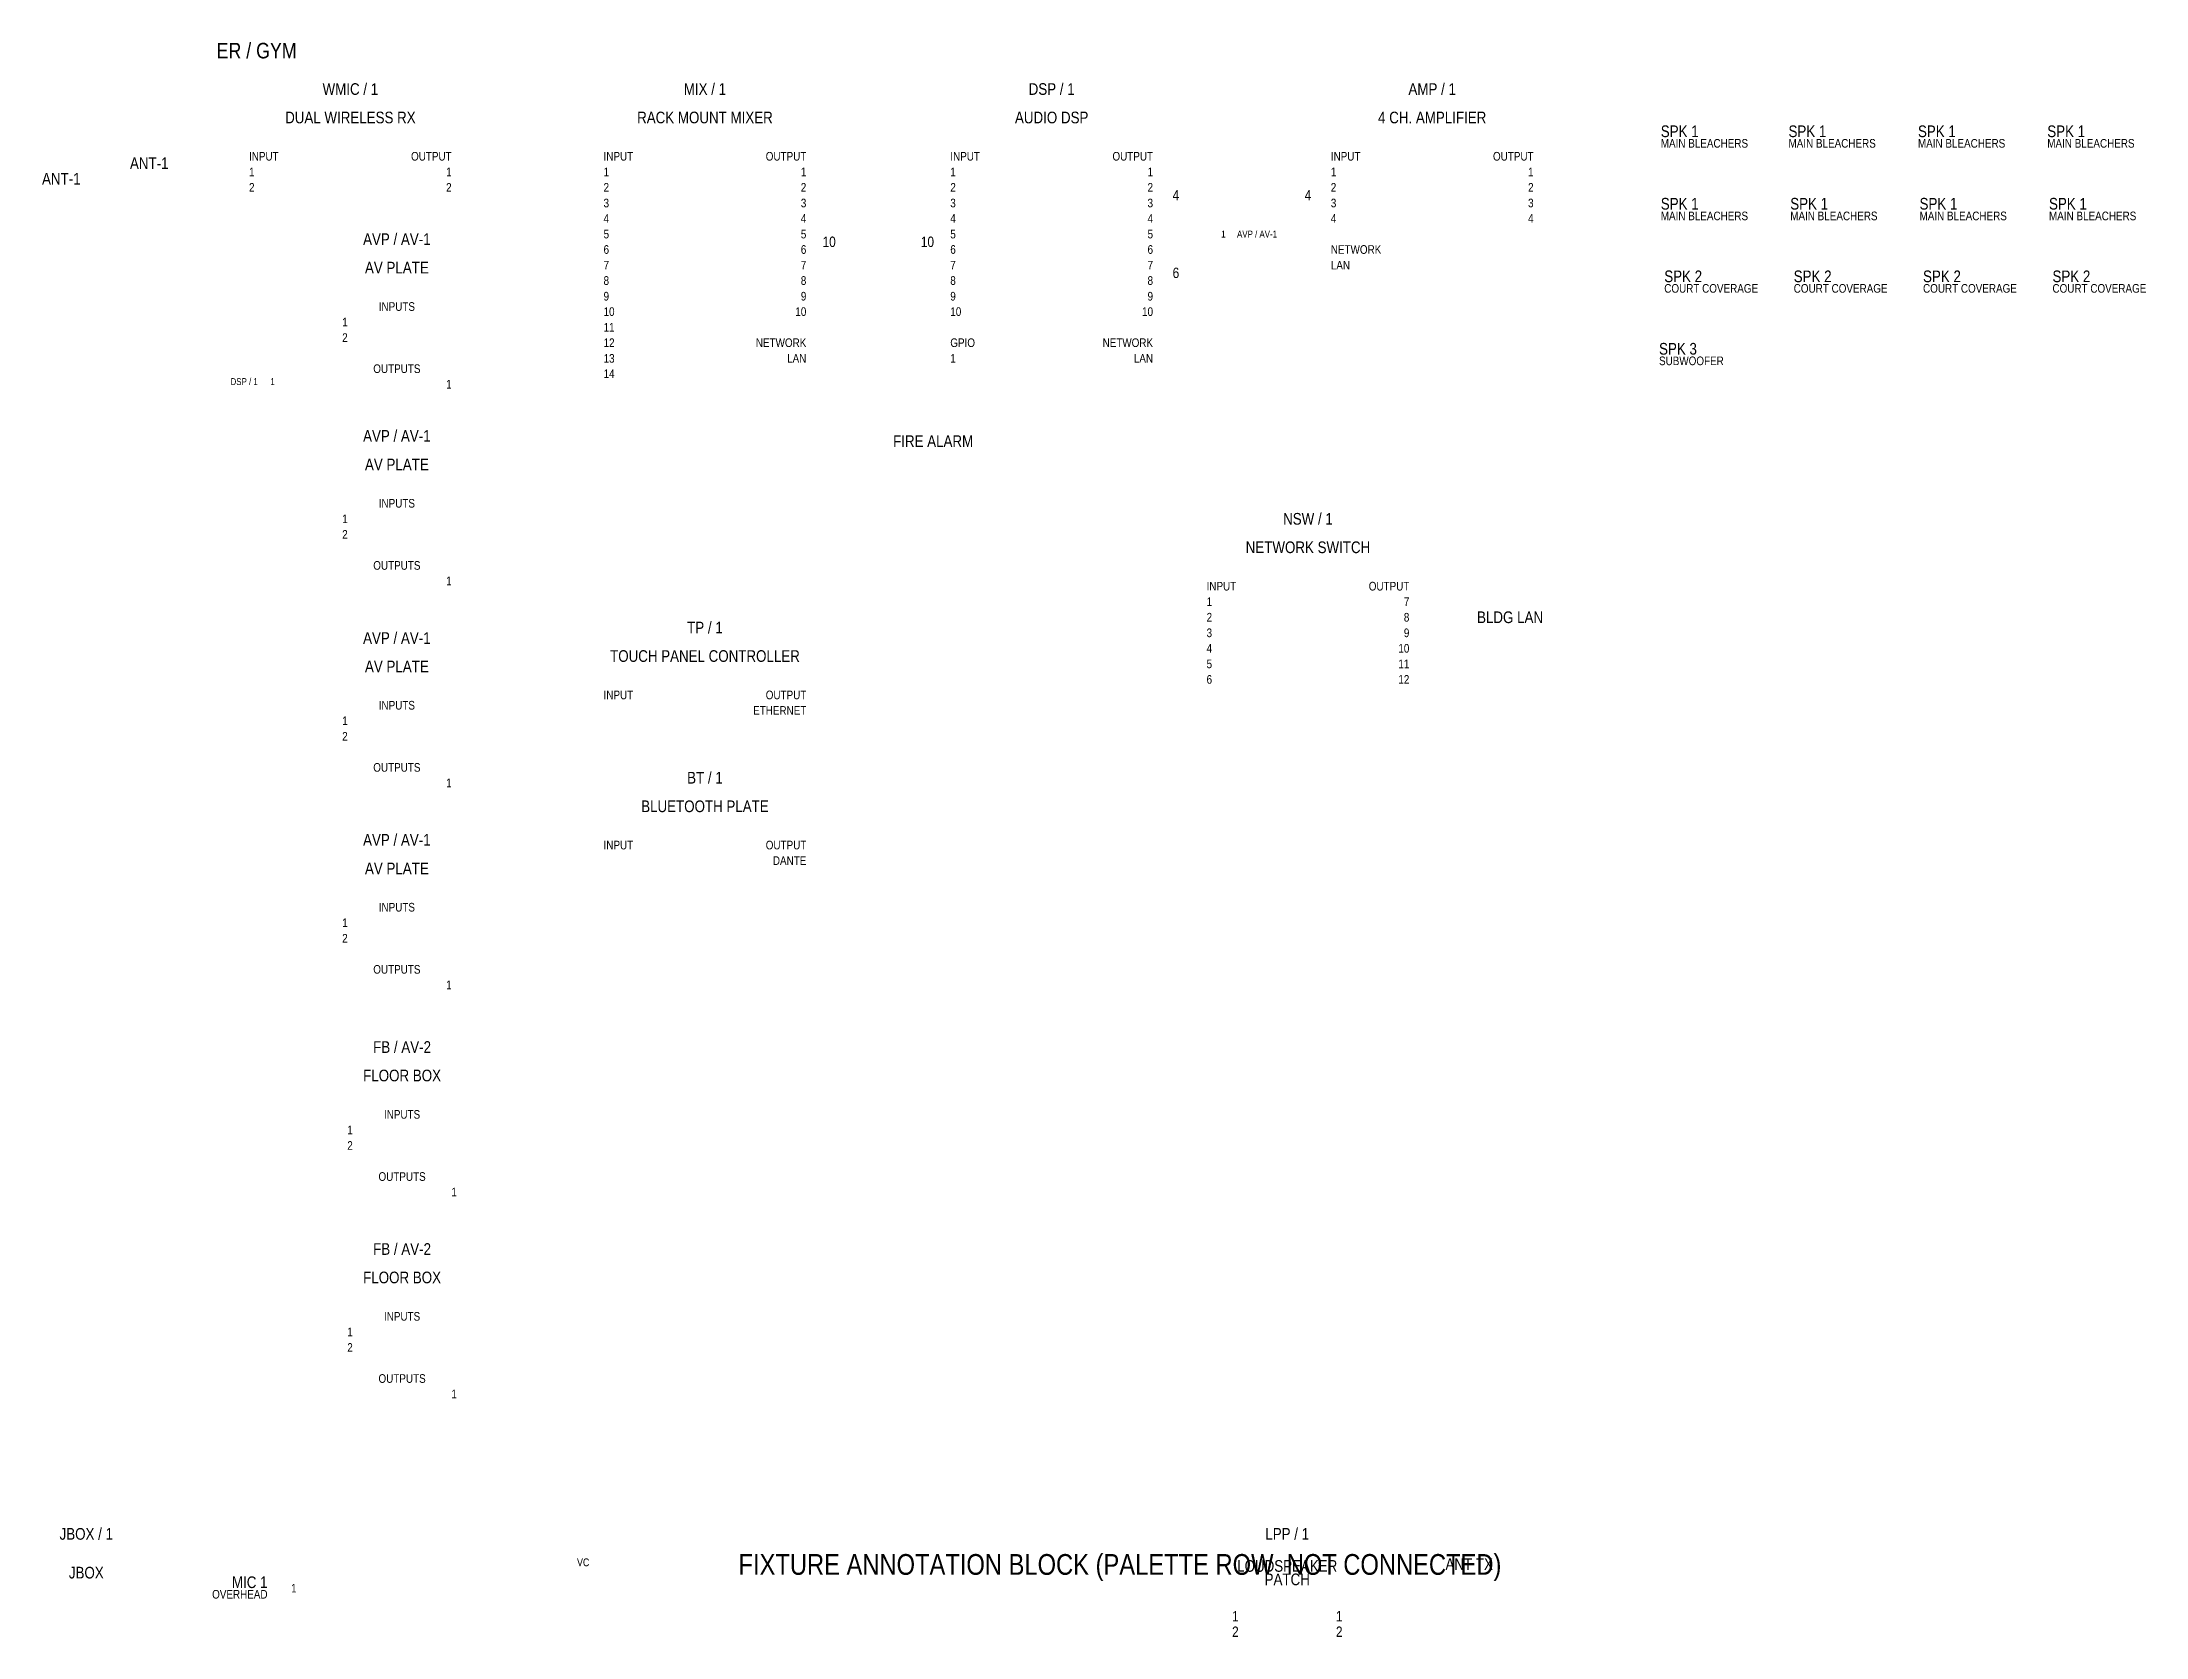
# Model space of a CAD drawing. Header units: inches. Extents: x 2.5 to 19.4, y -0.2 to 12.6.
import ezdxf
from ezdxf.enums import TextEntityAlignment as Align

# ---------------------------------------------------------------- set-up
doc = ezdxf.new("R2010")
doc.units = ezdxf.units.IN
doc.layers.get('0').update_dxf_attribs({"lineweight": 9})
doc.styles.get("Standard").update_dxf_attribs({"font": 'Arial Narrow.ttf'})

msp = doc.modelspace()

# ---------------------------------------------------------------- texts
at = {"lineweight": 9}
for s, height, p in [('ER / GYM', 0.125, (3.861, 12.438)), ('2', 0.0833, (12.035, -0.25)), ('1', 0.0833, (12.035, -0.125))]:
    msp.add_text(s, height=height, dxfattribs=at).set_placement(p, align=Align.BOTTOM_LEFT)
for s, height, p in [('WMIC / 1', 0.0938, (4.938, 12.229)), ('MIX / 1', 0.0938, (7.792, 12.229)), ('DSP / 1', 0.0938, (10.583, 12.229)), ('AMP / 1', 0.0938, (13.646, 12.229)), ('DUAL WIRELESS RX', 0.09375, (4.938, 12)), ('RACK MOUNT MIXER', 0.09375, (7.792, 12)), ('AUDIO DSP', 0.0938, (10.583, 12)), ('4 CH. AMPLIFIER', 0.09375, (13.646, 12)), ('ANT-1', 0.0938, (2.611, 11.507)), ('ANT-1', 0.0938, (3.319, 11.632)), ('4', 0.0833, (11.583, 11.375)), ('4', 0.0833, (12.646, 11.375)), ('AVP / AV-1', 0.0938, (5.312, 11.021)), ('10', 0.0833, (8.792, 11)), ('10', 0.0833, (9.583, 11)), ('1', 0.0556, (11.965, 11.062)), ('AVP / AV-1', 0.0556, (12.236, 11.062)), ('AV PLATE', 0.0938, (5.312, 10.792)), ('6', 0.0833, (11.583, 10.75)), ('INPUTS', 0.0694, (5.312, 10.479)), ('OUTPUTS', 0.0694, (5.312, 9.979)), ('DSP / 1', 0.0556, (4.083, 9.875)), ('1', 0.0556, (4.312, 9.875)), ('AVP / AV-1', 0.0938, (5.312, 9.438)), ('AV PLATE', 0.0938, (5.312, 9.208)), ('INPUTS', 0.0694, (5.312, 8.896)), ('NSW / 1', 0.0938, (12.646, 8.771)), ('NETWORK SWITCH', 0.09375, (12.646, 8.542)), ('OUTPUTS', 0.0694, (5.312, 8.396)), ('AVP / AV-1', 0.0938, (5.312, 7.812)), ('TP / 1', 0.0938, (7.792, 7.896)), ('AV PLATE', 0.0938, (5.312, 7.583)), ('TOUCH PANEL CONTROLLER', 0.09375, (7.792, 7.667)), ('INPUTS', 0.0694, (5.312, 7.271)), ('OUTPUTS', 0.0694, (5.312, 6.771)), ('BT / 1', 0.0938, (7.792, 6.688)), ('BLUETOOTH PLATE', 0.09375, (7.792, 6.458)), ('AVP / AV-1', 0.0938, (5.312, 6.188)), ('AV PLATE', 0.0938, (5.312, 5.958)), ('INPUTS', 0.0694, (5.312, 5.646)), ('OUTPUTS', 0.0694, (5.312, 5.146)), ('FB / AV-2', 0.0938, (5.354, 4.521)), ('FLOOR BOX', 0.0938, (5.354, 4.292)), ('INPUTS', 0.0694, (5.354, 3.979)), ('OUTPUTS', 0.0694, (5.354, 3.479)), ('FB / AV-2', 0.0938, (5.354, 2.896)), ('FLOOR BOX', 0.0938, (5.354, 2.667)), ('INPUTS', 0.0694, (5.354, 2.354)), ('OUTPUTS', 0.0694, (5.354, 1.854)), ('JBOX / 1', 0.0938, (2.812, 0.604)), ('LPP / 1', 0.0938, (12.479, 0.604)), ('JBOX', 0.0938, (2.812, 0.292)), ('VC', 0.0625, (6.812, 0.375)), ('LOUDSPEAKER', 0.09375, (12.479, 0.346)), ('ANT TX', 0.0938, (13.944, 0.361)), ('1', 0.0694, (4.483, 0.167)), ('PATCH', 0.0938, (12.479, 0.238))]:
    msp.add_text(s, height=height, dxfattribs=at).set_placement(p, align=Align.MIDDLE_CENTER)
for s, height, p in [('SPK 1', 0.0938, (15.486, 11.889)), ('SPK 1', 0.0938, (16.514, 11.889)), ('SPK 1', 0.0938, (17.556, 11.889)), ('SPK 1', 0.0938, (18.597, 11.889)), ('INPUT', 0.0694, (4.122, 11.688)), ('INPUT', 0.0694, (6.976, 11.688)), ('INPUT', 0.0694, (9.767, 11.688)), ('INPUT', 0.0694, (12.83, 11.688)), ('MAIN BLEACHERS', 0.06944, (15.486, 11.792)), ('MAIN BLEACHERS', 0.06944, (16.514, 11.792)), ('MAIN BLEACHERS', 0.06944, (17.556, 11.792)), ('MAIN BLEACHERS', 0.06944, (18.597, 11.792)), ('1', 0.0694, (4.122, 11.562)), ('1', 0.0694, (6.976, 11.562)), ('1', 0.0694, (9.767, 11.562)), ('1', 0.0694, (12.83, 11.562)), ('2', 0.0694, (4.122, 11.438)), ('3', 0.0694, (6.976, 11.312)), ('2', 0.0694, (6.976, 11.438)), ('3', 0.0694, (9.767, 11.312)), ('2', 0.0694, (9.767, 11.438)), ('3', 0.0694, (12.83, 11.312)), ('2', 0.0694, (12.83, 11.438)), ('SPK 1', 0.0938, (15.486, 11.306)), ('SPK 1', 0.0938, (16.528, 11.306)), ('SPK 1', 0.0938, (17.569, 11.306)), ('SPK 1', 0.0938, (18.611, 11.306)), ('4', 0.0694, (6.976, 11.188)), ('4', 0.0694, (9.767, 11.188)), ('4', 0.0694, (12.83, 11.188)), ('MAIN BLEACHERS', 0.06944, (15.486, 11.208)), ('MAIN BLEACHERS', 0.06944, (16.528, 11.208)), ('MAIN BLEACHERS', 0.06944, (17.569, 11.208)), ('MAIN BLEACHERS', 0.06944, (18.611, 11.208)), ('5', 0.0694, (6.976, 11.062)), ('5', 0.0694, (9.767, 11.062)), ('6', 0.0694, (6.976, 10.938)), ('7', 0.0694, (6.976, 10.812)), ('6', 0.0694, (9.767, 10.938)), ('7', 0.0694, (9.767, 10.812)), ('NETWORK', 0.0694, (12.83, 10.938)), ('LAN', 0.0694, (12.83, 10.812)), ('8', 0.0694, (6.976, 10.688)), ('8', 0.0694, (9.767, 10.688)), ('SPK 2', 0.0938, (15.514, 10.722)), ('SPK 2', 0.0938, (16.556, 10.722)), ('SPK 2', 0.0938, (17.597, 10.722)), ('SPK 2', 0.0938, (18.639, 10.722)), ('9', 0.0694, (6.976, 10.562)), ('9', 0.0694, (9.767, 10.562)), ('COURT COVERAGE', 0.06944, (15.514, 10.625)), ('COURT COVERAGE', 0.06944, (16.556, 10.625)), ('COURT COVERAGE', 0.06944, (17.597, 10.625)), ('COURT COVERAGE', 0.06944, (18.639, 10.625)), ('1', 0.0694, (4.872, 10.354)), ('10', 0.0694, (6.976, 10.438)), ('11', 0.0694, (6.976, 10.312)), ('10', 0.0694, (9.767, 10.438)), ('2', 0.0694, (4.872, 10.229)), ('12', 0.0694, (6.976, 10.188)), ('GPIO', 0.0694, (9.767, 10.188)), ('SPK 3', 0.0938, (15.472, 10.139)), ('13', 0.0694, (6.976, 10.062)), ('1', 0.0694, (9.767, 10.062)), ('SUBWOOFER', 0.0694, (15.472, 10.042)), ('14', 0.0694, (6.976, 9.938)), ('2', 0.0694, (4.872, 8.646)), ('1', 0.0694, (4.872, 8.771)), ('1', 0.0694, (11.83, 8.104)), ('INPUT', 0.0694, (11.83, 8.229)), ('2', 0.0694, (11.83, 7.979)), ('BLDG LAN', 0.0938, (14.007, 7.979)), ('3', 0.0694, (11.83, 7.854)), ('4', 0.0694, (11.83, 7.729)), ('5', 0.0694, (11.83, 7.604)), ('6', 0.0694, (11.83, 7.479)), ('INPUT', 0.0694, (6.976, 7.354)), ('1', 0.0694, (4.872, 7.146)), ('2', 0.0694, (4.872, 7.021)), ('INPUT', 0.0694, (6.976, 6.146)), ('2', 0.0694, (4.872, 5.396)), ('1', 0.0694, (4.872, 5.521)), ('2', 0.0694, (4.913, 3.729)), ('1', 0.0694, (4.913, 3.854)), ('1', 0.0694, (4.913, 2.229)), ('2', 0.0694, (4.913, 2.104)), ('FIXTURE ANNOTATION BLOCK (PALETTE ROW  NOT CONNECTED)', 0.16667, (8.062, 0.358))]:
    msp.add_text(s, height=height, dxfattribs=at).set_placement(p, align=Align.MIDDLE_LEFT)
for s, height, p in [('OUTPUT', 0.0694, (5.753, 11.688)), ('OUTPUT', 0.0694, (8.608, 11.688)), ('OUTPUT', 0.0694, (11.399, 11.688)), ('OUTPUT', 0.0694, (14.462, 11.688)), ('1', 0.0694, (5.753, 11.562)), ('1', 0.0694, (8.608, 11.562)), ('1', 0.0694, (11.399, 11.562)), ('1', 0.0694, (14.462, 11.562)), ('2', 0.0694, (5.753, 11.438)), ('3', 0.0694, (8.608, 11.312)), ('2', 0.0694, (8.608, 11.438)), ('3', 0.0694, (11.399, 11.312)), ('2', 0.0694, (11.399, 11.438)), ('3', 0.0694, (14.462, 11.312)), ('2', 0.0694, (14.462, 11.438)), ('4', 0.0694, (8.608, 11.188)), ('4', 0.0694, (11.399, 11.188)), ('4', 0.0694, (14.462, 11.188)), ('5', 0.0694, (8.608, 11.062)), ('5', 0.0694, (11.399, 11.062)), ('6', 0.0694, (8.608, 10.938)), ('7', 0.0694, (8.608, 10.812)), ('6', 0.0694, (11.399, 10.938)), ('7', 0.0694, (11.399, 10.812)), ('8', 0.0694, (8.608, 10.688)), ('8', 0.0694, (11.399, 10.688)), ('9', 0.0694, (8.608, 10.562)), ('9', 0.0694, (11.399, 10.562)), ('10', 0.0694, (8.608, 10.438)), ('10', 0.0694, (11.399, 10.438)), ('NETWORK', 0.0694, (8.608, 10.188)), ('NETWORK', 0.0694, (11.399, 10.188)), ('LAN', 0.0694, (8.608, 10.062)), ('LAN', 0.0694, (11.399, 10.062)), ('1', 0.0694, (5.753, 9.854)), ('FIRE ALARM', 0.0938, (9.951, 9.396)), ('1', 0.0694, (5.753, 8.271)), ('OUTPUT', 0.0694, (13.462, 8.229)), ('7', 0.0694, (13.462, 8.104)), ('8', 0.0694, (13.462, 7.979)), ('9', 0.0694, (13.462, 7.854)), ('10', 0.0694, (13.462, 7.729)), ('11', 0.0694, (13.462, 7.604)), ('12', 0.0694, (13.462, 7.479)), ('OUTPUT', 0.0694, (8.608, 7.354)), ('ETHERNET', 0.0694, (8.608, 7.229)), ('1', 0.0694, (5.753, 6.646)), ('OUTPUT', 0.0694, (8.608, 6.146)), ('DANTE', 0.0694, (8.608, 6.021)), ('1', 0.0694, (5.753, 5.021)), ('1', 0.0694, (5.795, 3.354)), ('1', 0.0694, (5.795, 1.729)), ('MIC 1', 0.0938, (4.271, 0.215)), ('OVERHEAD', 0.0694, (4.271, 0.118))]:
    msp.add_text(s, height=height, dxfattribs=at).set_placement(p, align=Align.MIDDLE_RIGHT)
for s, p in [('2', (12.924, -0.25)), ('1', (12.924, -0.125))]:
    msp.add_text(s, height=0.0833, dxfattribs=at).set_placement(p, align=Align.BOTTOM_RIGHT)

doc.saveas('drawing.dxf')
